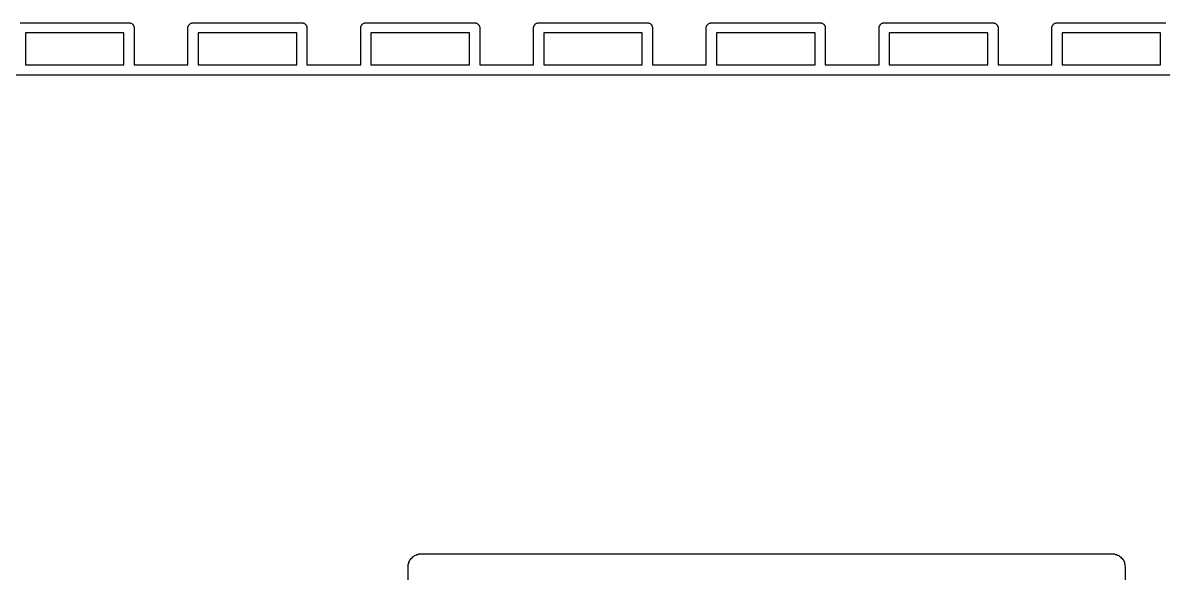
# Model space of a CAD drawing. Extents: x 99.8 to 160.3, y -130.4 to -68.7.
# Drawn here: x 123.68 to 140.45, y -94.08 to -85.98 of the extents above; entities that cross this region are included whole.
import ezdxf

# ---------------------------------------------------------------- set-up
doc = ezdxf.new("R2010")
doc.units = 0
doc.header["$MEASUREMENT"] = 0
doc.layers.add('BLACK', color=7, linetype='CONTINUOUS')

msp = doc.modelspace()

# ---------------------------------------------------------------- linework, layer by layer
at = {"layer": 'Black'}
for p, q in [((123.647, -85.9799), (125.247, -85.9799)), ((125.247, -85.9799), (125.254, -85.981)), ((125.254, -85.981), (125.26, -85.981)), ((125.26, -85.981), (125.266, -85.9833)), ((125.266, -85.9833), (125.273, -85.9844)), ((125.273, -85.9844), (125.279, -85.9877)), ((125.279, -85.9877), (125.285, -85.9899)), ((125.285, -85.9899), (125.29, -85.9942)), ((125.29, -85.9942), (125.296, -85.9974)), ((125.296, -85.9974), (125.3, -86.0025)), ((125.3, -86.0025), (125.305, -86.0067)), ((126.13, -86.0067), (126.135, -86.0025)), ((126.135, -86.0025), (126.139, -85.9974)), ((126.139, -85.9974), (126.145, -85.9942)), ((126.145, -85.9942), (126.15, -85.9899)), ((126.15, -85.9899), (126.156, -85.9877)), ((126.156, -85.9877), (126.162, -85.9844)), ((126.162, -85.9844), (126.168, -85.9833)), ((126.168, -85.9833), (126.174, -85.981)), ((126.174, -85.981), (126.181, -85.981)), ((126.181, -85.981), (126.187, -85.9799)), ((126.187, -85.9799), (127.787, -85.9799)), ((127.787, -85.9799), (127.794, -85.981)), ((127.794, -85.981), (127.8, -85.981)), ((127.8, -85.981), (127.806, -85.9833)), ((127.806, -85.9833), (127.813, -85.9844)), ((127.813, -85.9844), (127.819, -85.9877)), ((127.819, -85.9877), (127.825, -85.9899)), ((127.825, -85.9899), (127.83, -85.9942)), ((127.83, -85.9942), (127.836, -85.9974)), ((127.836, -85.9974), (127.84, -86.0025)), ((127.84, -86.0025), (127.845, -86.0067)), ((128.67, -86.0067), (128.675, -86.0025)), ((128.675, -86.0025), (128.679, -85.9974)), ((128.679, -85.9974), (128.685, -85.9942)), ((128.685, -85.9942), (128.69, -85.9899)), ((128.69, -85.9899), (128.696, -85.9877)), ((128.696, -85.9877), (128.702, -85.9844)), ((128.702, -85.9844), (128.708, -85.9833)), ((128.708, -85.9833), (128.714, -85.981)), ((128.714, -85.981), (128.721, -85.981)), ((128.721, -85.981), (128.727, -85.9799)), ((128.727, -85.9799), (130.327, -85.9799)), ((130.327, -85.9799), (130.334, -85.981)), ((130.334, -85.981), (130.34, -85.981)), ((130.34, -85.981), (130.346, -85.9833)), ((130.346, -85.9833), (130.353, -85.9844)), ((130.353, -85.9844), (130.359, -85.9877)), ((130.359, -85.9877), (130.365, -85.9899)), ((130.365, -85.9899), (130.37, -85.9942)), ((130.37, -85.9942), (130.376, -85.9974)), ((130.376, -85.9974), (130.38, -86.0025)), ((130.38, -86.0025), (130.385, -86.0067)), ((131.21, -86.0067), (131.215, -86.0025)), ((131.215, -86.0025), (131.219, -85.9974)), ((131.219, -85.9974), (131.225, -85.9942)), ((131.225, -85.9942), (131.23, -85.9899)), ((131.23, -85.9899), (131.236, -85.9877)), ((131.236, -85.9877), (131.242, -85.9844)), ((131.242, -85.9844), (131.248, -85.9833)), ((131.248, -85.9833), (131.254, -85.981)), ((131.254, -85.981), (131.261, -85.981)), ((131.261, -85.981), (131.267, -85.9799)), ((131.267, -85.9799), (132.867, -85.9799)), ((132.867, -85.9799), (132.874, -85.981)), ((132.874, -85.981), (132.88, -85.981)), ((132.88, -85.981), (132.886, -85.9833)), ((132.886, -85.9833), (132.893, -85.9844)), ((132.893, -85.9844), (132.899, -85.9877)), ((132.899, -85.9877), (132.905, -85.9899)), ((132.905, -85.9899), (132.91, -85.9942)), ((132.91, -85.9942), (132.916, -85.9974)), ((132.916, -85.9974), (132.92, -86.0025)), ((132.92, -86.0025), (132.925, -86.0067)), ((133.75, -86.0067), (133.755, -86.0025)), ((133.755, -86.0025), (133.759, -85.9974)), ((133.759, -85.9974), (133.765, -85.9942)), ((133.765, -85.9942), (133.77, -85.9899)), ((133.77, -85.9899), (133.776, -85.9877)), ((133.776, -85.9877), (133.782, -85.9844)), ((133.782, -85.9844), (133.788, -85.9833)), ((133.788, -85.9833), (133.794, -85.981)), ((133.794, -85.981), (133.801, -85.981)), ((133.801, -85.981), (133.807, -85.9799)), ((133.807, -85.9799), (135.407, -85.9799)), ((135.407, -85.9799), (135.414, -85.981)), ((135.414, -85.981), (135.42, -85.981)), ((135.42, -85.981), (135.426, -85.9833)), ((135.426, -85.9833), (135.433, -85.9844)), ((135.433, -85.9844), (135.439, -85.9877)), ((135.439, -85.9877), (135.445, -85.9899)), ((135.445, -85.9899), (135.45, -85.9942)), ((135.45, -85.9942), (135.456, -85.9974)), ((135.456, -85.9974), (135.46, -86.0025)), ((135.46, -86.0025), (135.465, -86.0067)), ((136.29, -86.0067), (136.295, -86.0025)), ((136.295, -86.0025), (136.299, -85.9974)), ((136.299, -85.9974), (136.305, -85.9942)), ((136.305, -85.9942), (136.31, -85.9899)), ((136.31, -85.9899), (136.316, -85.9877)), ((136.316, -85.9877), (136.322, -85.9844)), ((136.322, -85.9844), (136.328, -85.9833)), ((136.328, -85.9833), (136.334, -85.981)), ((136.334, -85.981), (136.341, -85.981)), ((136.341, -85.981), (136.347, -85.9799)), ((136.347, -85.9799), (137.947, -85.9799)), ((137.947, -85.9799), (137.954, -85.981)), ((137.954, -85.981), (137.96, -85.981)), ((137.96, -85.981), (137.966, -85.9833)), ((137.966, -85.9833), (137.973, -85.9844)), ((137.973, -85.9844), (137.979, -85.9877)), ((137.979, -85.9877), (137.985, -85.9899)), ((137.985, -85.9899), (137.99, -85.9942)), ((137.99, -85.9942), (137.996, -85.9974)), ((137.996, -85.9974), (138, -86.0025)), ((138, -86.0025), (138.005, -86.0067)), ((138.83, -86.0067), (138.835, -86.0025)), ((138.835, -86.0025), (138.839, -85.9974)), ((138.839, -85.9974), (138.845, -85.9942)), ((138.845, -85.9942), (138.85, -85.9899)), ((138.85, -85.9899), (138.856, -85.9877)), ((138.856, -85.9877), (138.862, -85.9844)), ((138.862, -85.9844), (138.868, -85.9833)), ((138.868, -85.9833), (138.874, -85.981)), ((138.874, -85.981), (138.881, -85.981)), ((138.881, -85.981), (138.887, -85.9799)), ((138.887, -85.9799), (140.487, -85.9799)), ((123.722, -86.1299), (123.722, -86.5999)), ((125.172, -86.1299), (123.722, -86.1299)), ((125.172, -86.5999), (125.172, -86.1299)), ((125.305, -86.0067), (125.308, -86.0124)), ((125.308, -86.0124), (125.312, -86.0174)), ((125.312, -86.0174), (125.314, -86.0236)), ((125.314, -86.0236), (125.318, -86.0292)), ((125.318, -86.0292), (125.319, -86.0357)), ((125.319, -86.0357), (125.321, -86.0419)), ((125.321, -86.0419), (125.321, -86.0484)), ((125.321, -86.0484), (125.322, -86.0549)), ((125.322, -86.0549), (125.322, -86.5999)), ((126.112, -86.0549), (126.113, -86.0484)), ((126.112, -86.5999), (126.112, -86.0549)), ((126.113, -86.0419), (126.116, -86.0357)), ((126.113, -86.0484), (126.113, -86.0419)), ((126.116, -86.0357), (126.117, -86.0292)), ((126.117, -86.0292), (126.12, -86.0236)), ((126.12, -86.0236), (126.122, -86.0174)), ((126.122, -86.0174), (126.127, -86.0124)), ((126.127, -86.0124), (126.13, -86.0067)), ((126.262, -86.1299), (126.262, -86.5999)), ((127.712, -86.1299), (126.262, -86.1299)), ((127.712, -86.5999), (127.712, -86.1299)), ((127.845, -86.0067), (127.848, -86.0124)), ((127.848, -86.0124), (127.852, -86.0174)), ((127.852, -86.0174), (127.854, -86.0236)), ((127.854, -86.0236), (127.858, -86.0292)), ((127.858, -86.0292), (127.859, -86.0357)), ((127.859, -86.0357), (127.861, -86.0419)), ((127.861, -86.0419), (127.861, -86.0484)), ((127.861, -86.0484), (127.862, -86.0549)), ((127.862, -86.0549), (127.862, -86.5999)), ((128.652, -86.0549), (128.653, -86.0484)), ((128.652, -86.5999), (128.652, -86.0549)), ((128.653, -86.0419), (128.656, -86.0357)), ((128.653, -86.0484), (128.653, -86.0419)), ((128.656, -86.0357), (128.657, -86.0292)), ((128.657, -86.0292), (128.66, -86.0236)), ((128.66, -86.0236), (128.662, -86.0174)), ((128.662, -86.0174), (128.667, -86.0124)), ((128.667, -86.0124), (128.67, -86.0067)), ((128.802, -86.1299), (128.802, -86.5999)), ((130.252, -86.1299), (128.802, -86.1299)), ((130.252, -86.5999), (130.252, -86.1299)), ((130.385, -86.0067), (130.388, -86.0124)), ((130.388, -86.0124), (130.392, -86.0174)), ((130.392, -86.0174), (130.394, -86.0236)), ((130.394, -86.0236), (130.398, -86.0292)), ((130.398, -86.0292), (130.399, -86.0357)), ((130.399, -86.0357), (130.401, -86.0419)), ((130.401, -86.0419), (130.401, -86.0484)), ((130.401, -86.0484), (130.402, -86.0549)), ((130.402, -86.0549), (130.402, -86.5999)), ((131.192, -86.0549), (131.193, -86.0484)), ((131.192, -86.5999), (131.192, -86.0549)), ((131.193, -86.0419), (131.196, -86.0357)), ((131.193, -86.0484), (131.193, -86.0419)), ((131.196, -86.0357), (131.197, -86.0292)), ((131.197, -86.0292), (131.2, -86.0236)), ((131.2, -86.0236), (131.202, -86.0174)), ((131.202, -86.0174), (131.207, -86.0124)), ((131.207, -86.0124), (131.21, -86.0067)), ((131.342, -86.1299), (131.342, -86.5999)), ((132.792, -86.1299), (131.342, -86.1299)), ((132.792, -86.5999), (132.792, -86.1299)), ((132.925, -86.0067), (132.928, -86.0124)), ((132.928, -86.0124), (132.932, -86.0174)), ((132.932, -86.0174), (132.934, -86.0236)), ((132.934, -86.0236), (132.938, -86.0292)), ((132.938, -86.0292), (132.939, -86.0357)), ((132.939, -86.0357), (132.941, -86.0419)), ((132.941, -86.0419), (132.941, -86.0484)), ((132.941, -86.0484), (132.942, -86.0549)), ((132.942, -86.0549), (132.942, -86.5999)), ((133.732, -86.0549), (133.733, -86.0484)), ((133.732, -86.5999), (133.732, -86.0549)), ((133.733, -86.0419), (133.736, -86.0357)), ((133.733, -86.0484), (133.733, -86.0419)), ((133.736, -86.0357), (133.737, -86.0292)), ((133.737, -86.0292), (133.74, -86.0236)), ((133.74, -86.0236), (133.742, -86.0174)), ((133.742, -86.0174), (133.747, -86.0124)), ((133.747, -86.0124), (133.75, -86.0067)), ((133.882, -86.1299), (133.882, -86.5999)), ((135.332, -86.1299), (133.882, -86.1299)), ((135.332, -86.5999), (135.332, -86.1299)), ((135.465, -86.0067), (135.468, -86.0124)), ((135.468, -86.0124), (135.472, -86.0174)), ((135.472, -86.0174), (135.474, -86.0236)), ((135.474, -86.0236), (135.478, -86.0292)), ((135.478, -86.0292), (135.479, -86.0357)), ((135.479, -86.0357), (135.481, -86.0419)), ((135.481, -86.0419), (135.481, -86.0484)), ((135.481, -86.0484), (135.482, -86.0549)), ((135.482, -86.0549), (135.482, -86.5999)), ((136.272, -86.0549), (136.273, -86.0484)), ((136.272, -86.5999), (136.272, -86.0549)), ((136.273, -86.0419), (136.276, -86.0357)), ((136.273, -86.0484), (136.273, -86.0419)), ((136.276, -86.0357), (136.277, -86.0292)), ((136.277, -86.0292), (136.28, -86.0236)), ((136.28, -86.0236), (136.282, -86.0174)), ((136.282, -86.0174), (136.287, -86.0124)), ((136.287, -86.0124), (136.29, -86.0067)), ((136.422, -86.1299), (136.422, -86.5999)), ((137.872, -86.1299), (136.422, -86.1299)), ((137.872, -86.5999), (137.872, -86.1299)), ((138.005, -86.0067), (138.008, -86.0124)), ((138.008, -86.0124), (138.012, -86.0174)), ((138.012, -86.0174), (138.014, -86.0236)), ((138.014, -86.0236), (138.018, -86.0292)), ((138.018, -86.0292), (138.019, -86.0357)), ((138.019, -86.0357), (138.021, -86.0419)), ((138.021, -86.0419), (138.021, -86.0484)), ((138.021, -86.0484), (138.022, -86.0549)), ((138.022, -86.0549), (138.022, -86.5999)), ((138.812, -86.0549), (138.813, -86.0484)), ((138.812, -86.5999), (138.812, -86.0549)), ((138.813, -86.0419), (138.816, -86.0357)), ((138.813, -86.0484), (138.813, -86.0419)), ((138.816, -86.0357), (138.817, -86.0292)), ((138.817, -86.0292), (138.82, -86.0236)), ((138.82, -86.0236), (138.822, -86.0174)), ((138.822, -86.0174), (138.827, -86.0124)), ((138.827, -86.0124), (138.83, -86.0067)), ((138.962, -86.1299), (138.962, -86.5999)), ((140.412, -86.1299), (138.962, -86.1299)), ((140.412, -86.5999), (140.412, -86.1299)), ((123.722, -86.5999), (125.172, -86.5999)), ((125.322, -86.5999), (126.112, -86.5999)), ((126.262, -86.5999), (127.712, -86.5999)), ((127.862, -86.5999), (128.652, -86.5999)), ((128.802, -86.5999), (130.252, -86.5999)), ((130.402, -86.5999), (131.192, -86.5999)), ((131.342, -86.5999), (132.792, -86.5999)), ((132.942, -86.5999), (133.732, -86.5999)), ((133.882, -86.5999), (135.332, -86.5999)), ((135.482, -86.5999), (136.272, -86.5999)), ((136.422, -86.5999), (137.872, -86.5999)), ((138.022, -86.5999), (138.812, -86.5999)), ((138.962, -86.5999), (140.412, -86.5999)), ((156.297, -86.7499), (123.077, -86.7499)), ((129.375, -93.8847), (129.386, -93.872)), ((129.386, -93.872), (129.394, -93.8575)), ((129.394, -93.8575), (129.407, -93.8468)), ((129.407, -93.8468), (129.418, -93.8341)), ((129.418, -93.8341), (129.432, -93.8257)), ((129.432, -93.8257), (129.445, -93.815)), ((129.445, -93.815), (129.46, -93.8093)), ((129.46, -93.8093), (129.475, -93.801)), ((129.475, -93.801), (129.491, -93.7981)), ((129.491, -93.7981), (129.507, -93.7924)), ((129.507, -93.7924), (129.524, -93.7924)), ((129.524, -93.7924), (129.54, -93.7895)), ((129.54, -93.7895), (135.89, -93.7895)), ((135.89, -93.7895), (139.7, -93.7895)), ((139.7, -93.7895), (139.716, -93.7924)), ((139.716, -93.7924), (139.733, -93.7924)), ((139.733, -93.7924), (139.749, -93.7981)), ((139.749, -93.7981), (139.765, -93.801)), ((139.765, -93.801), (139.78, -93.8093)), ((139.78, -93.8093), (139.795, -93.815)), ((139.795, -93.815), (139.808, -93.8257)), ((139.808, -93.8257), (139.822, -93.8341)), ((139.822, -93.8341), (139.833, -93.8468)), ((139.833, -93.8468), (139.846, -93.8575)), ((139.846, -93.8575), (139.854, -93.872)), ((139.854, -93.872), (139.865, -93.8847)), ((129.35, -93.98), (129.352, -93.9636)), ((129.35, -114.3), (129.35, -93.98)), ((129.352, -93.9469), (129.358, -93.9313)), ((129.352, -93.9636), (129.352, -93.9469)), ((129.358, -93.9313), (129.361, -93.9148)), ((129.361, -93.9148), (129.369, -93.9004)), ((129.369, -93.9004), (129.375, -93.8847)), ((139.865, -93.8847), (139.871, -93.9004)), ((139.871, -93.9004), (139.879, -93.9148)), ((139.879, -93.9148), (139.882, -93.9313)), ((139.882, -93.9313), (139.888, -93.9469)), ((139.888, -93.9469), (139.888, -93.9636)), ((139.888, -93.9636), (139.891, -93.98)), ((139.891, -93.98), (139.891, -114.3))]:
    msp.add_line(p, q, dxfattribs=at)

doc.saveas('drawing.dxf')
